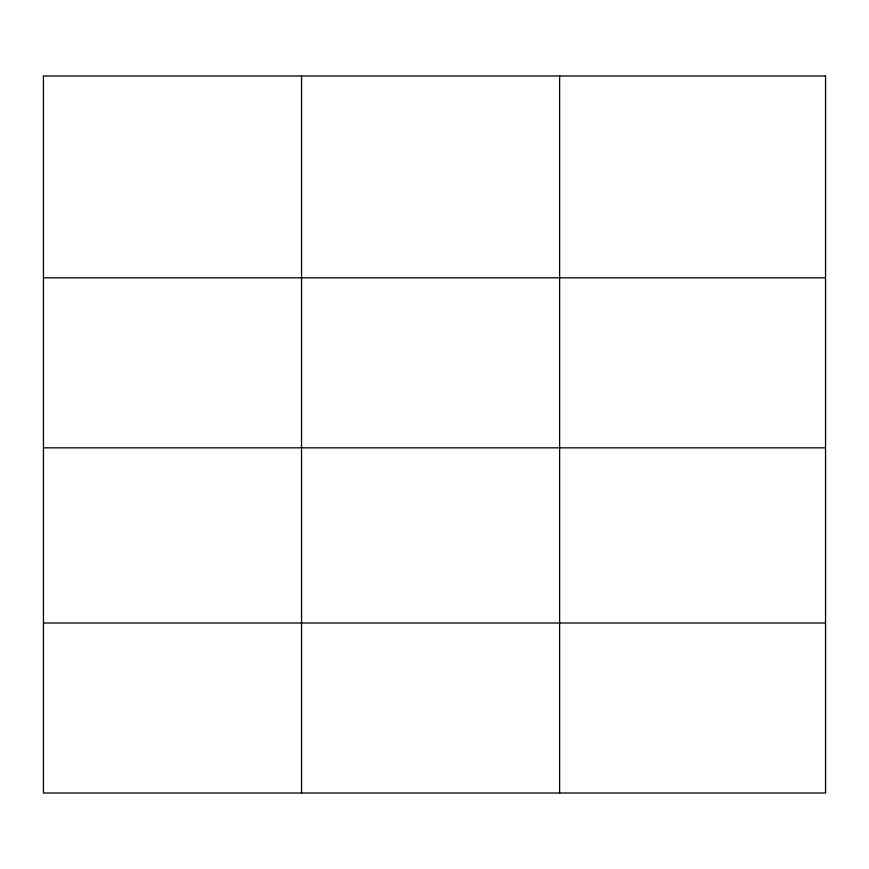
<?xml version="1.0" encoding="UTF-8"?>
<svg xmlns="http://www.w3.org/2000/svg" width="869" height="869" viewBox="0 0 869 869"><rect width="100%" height="100%" fill="white"/><g stroke="black" fill="none" stroke-linecap="round" stroke-linejoin="round"><path stroke-width="1.3" d="M43.45 277.819L825.55 277.819M43.45 447.839L825.55 447.839M43.45 622.997L825.55 622.997M559.636 75.983L559.636 793.017M301.543 75.983L301.543 793.017M825.55 75.983L43.45 75.983L43.45 793.017L825.55 793.017L825.55 75.983"/></g></svg>
